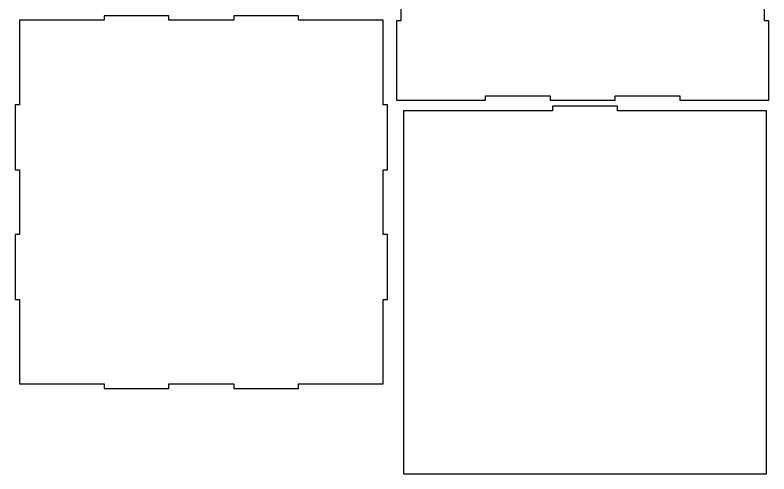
# Model space of a CAD drawing. Header units: millimetres. Extents: x 240 to 1017, y -90 to 481.
# Drawn here: x 503 to 1017, y -90 to 223 of the extents above; entities that cross this region are included whole.
import ezdxf

# ---------------------------------------------------------------- set-up
doc = ezdxf.new("R2010")
doc.units = ezdxf.units.MM
doc.layers.add('bottom_outsideCutPath', color=18, linetype='Continuous', true_color=0x000000)
doc.layers.add('Default', color=18, linetype='Continuous', true_color=0x000000)

msp = doc.modelspace()

# ---------------------------------------------------------------- linework, layer by layer
at = {"layer": 'bottom_outsideCutPath'}
msp.add_lwpolyline([(505.71, 219.27), (505.71, 161.58), (502.71, 161.58), (502.71, 117.37), (505.71, 117.37), (505.71, 73.16), (502.71, 73.16), (502.71, 28.95), (505.71, 28.95), (505.71, -15.26), (505.71, -28.74), (563.4, -28.74), (563.4, -31.74), (607.61, -31.74), (607.61, -28.74), (651.82, -28.74), (651.82, -31.74), (696.03, -31.74), (696.03, -28.74), (740.23, -28.74), (753.72, -28.74), (753.72, 28.95), (756.71, 28.95), (756.71, 73.16), (753.72, 73.16), (753.72, 117.37), (756.71, 117.37), (756.71, 161.58), (753.72, 161.58), (753.72, 205.78), (753.72, 219.27), (696.03, 219.27), (696.03, 222.26), (651.82, 222.26), (651.82, 219.27), (607.61, 219.27), (607.61, 222.26), (563.4, 222.26), (563.4, 219.27), (519.19, 219.27)], close=True, dxfattribs=at)
at = {"layer": 'Default'}
msp.add_lwpolyline([(765.93, 262.97), (765.93, 218.77), (762.93, 218.77), (762.93, 174.56), (762.93, 164.67), (823.62, 164.67), (823.62, 167.67), (867.82, 167.67), (867.82, 164.67), (912.03, 164.67), (912.03, 167.67), (956.24, 167.67), (956.24, 164.67), (1000.45, 164.67), (1016.93, 164.67), (1016.93, 218.77), (1013.93, 218.77), (1013.93, 262.97)], dxfattribs=at)
msp.add_lwpolyline([(913.59, 157.58), (913.59, 160.76), (869.38, 160.76), (869.38, 157.58), (767.66, 157.58), (767.66, -90.07), (1015.31, -90.07), (1015.31, 157.58)], close=True, dxfattribs=at)

doc.saveas('drawing.dxf')
